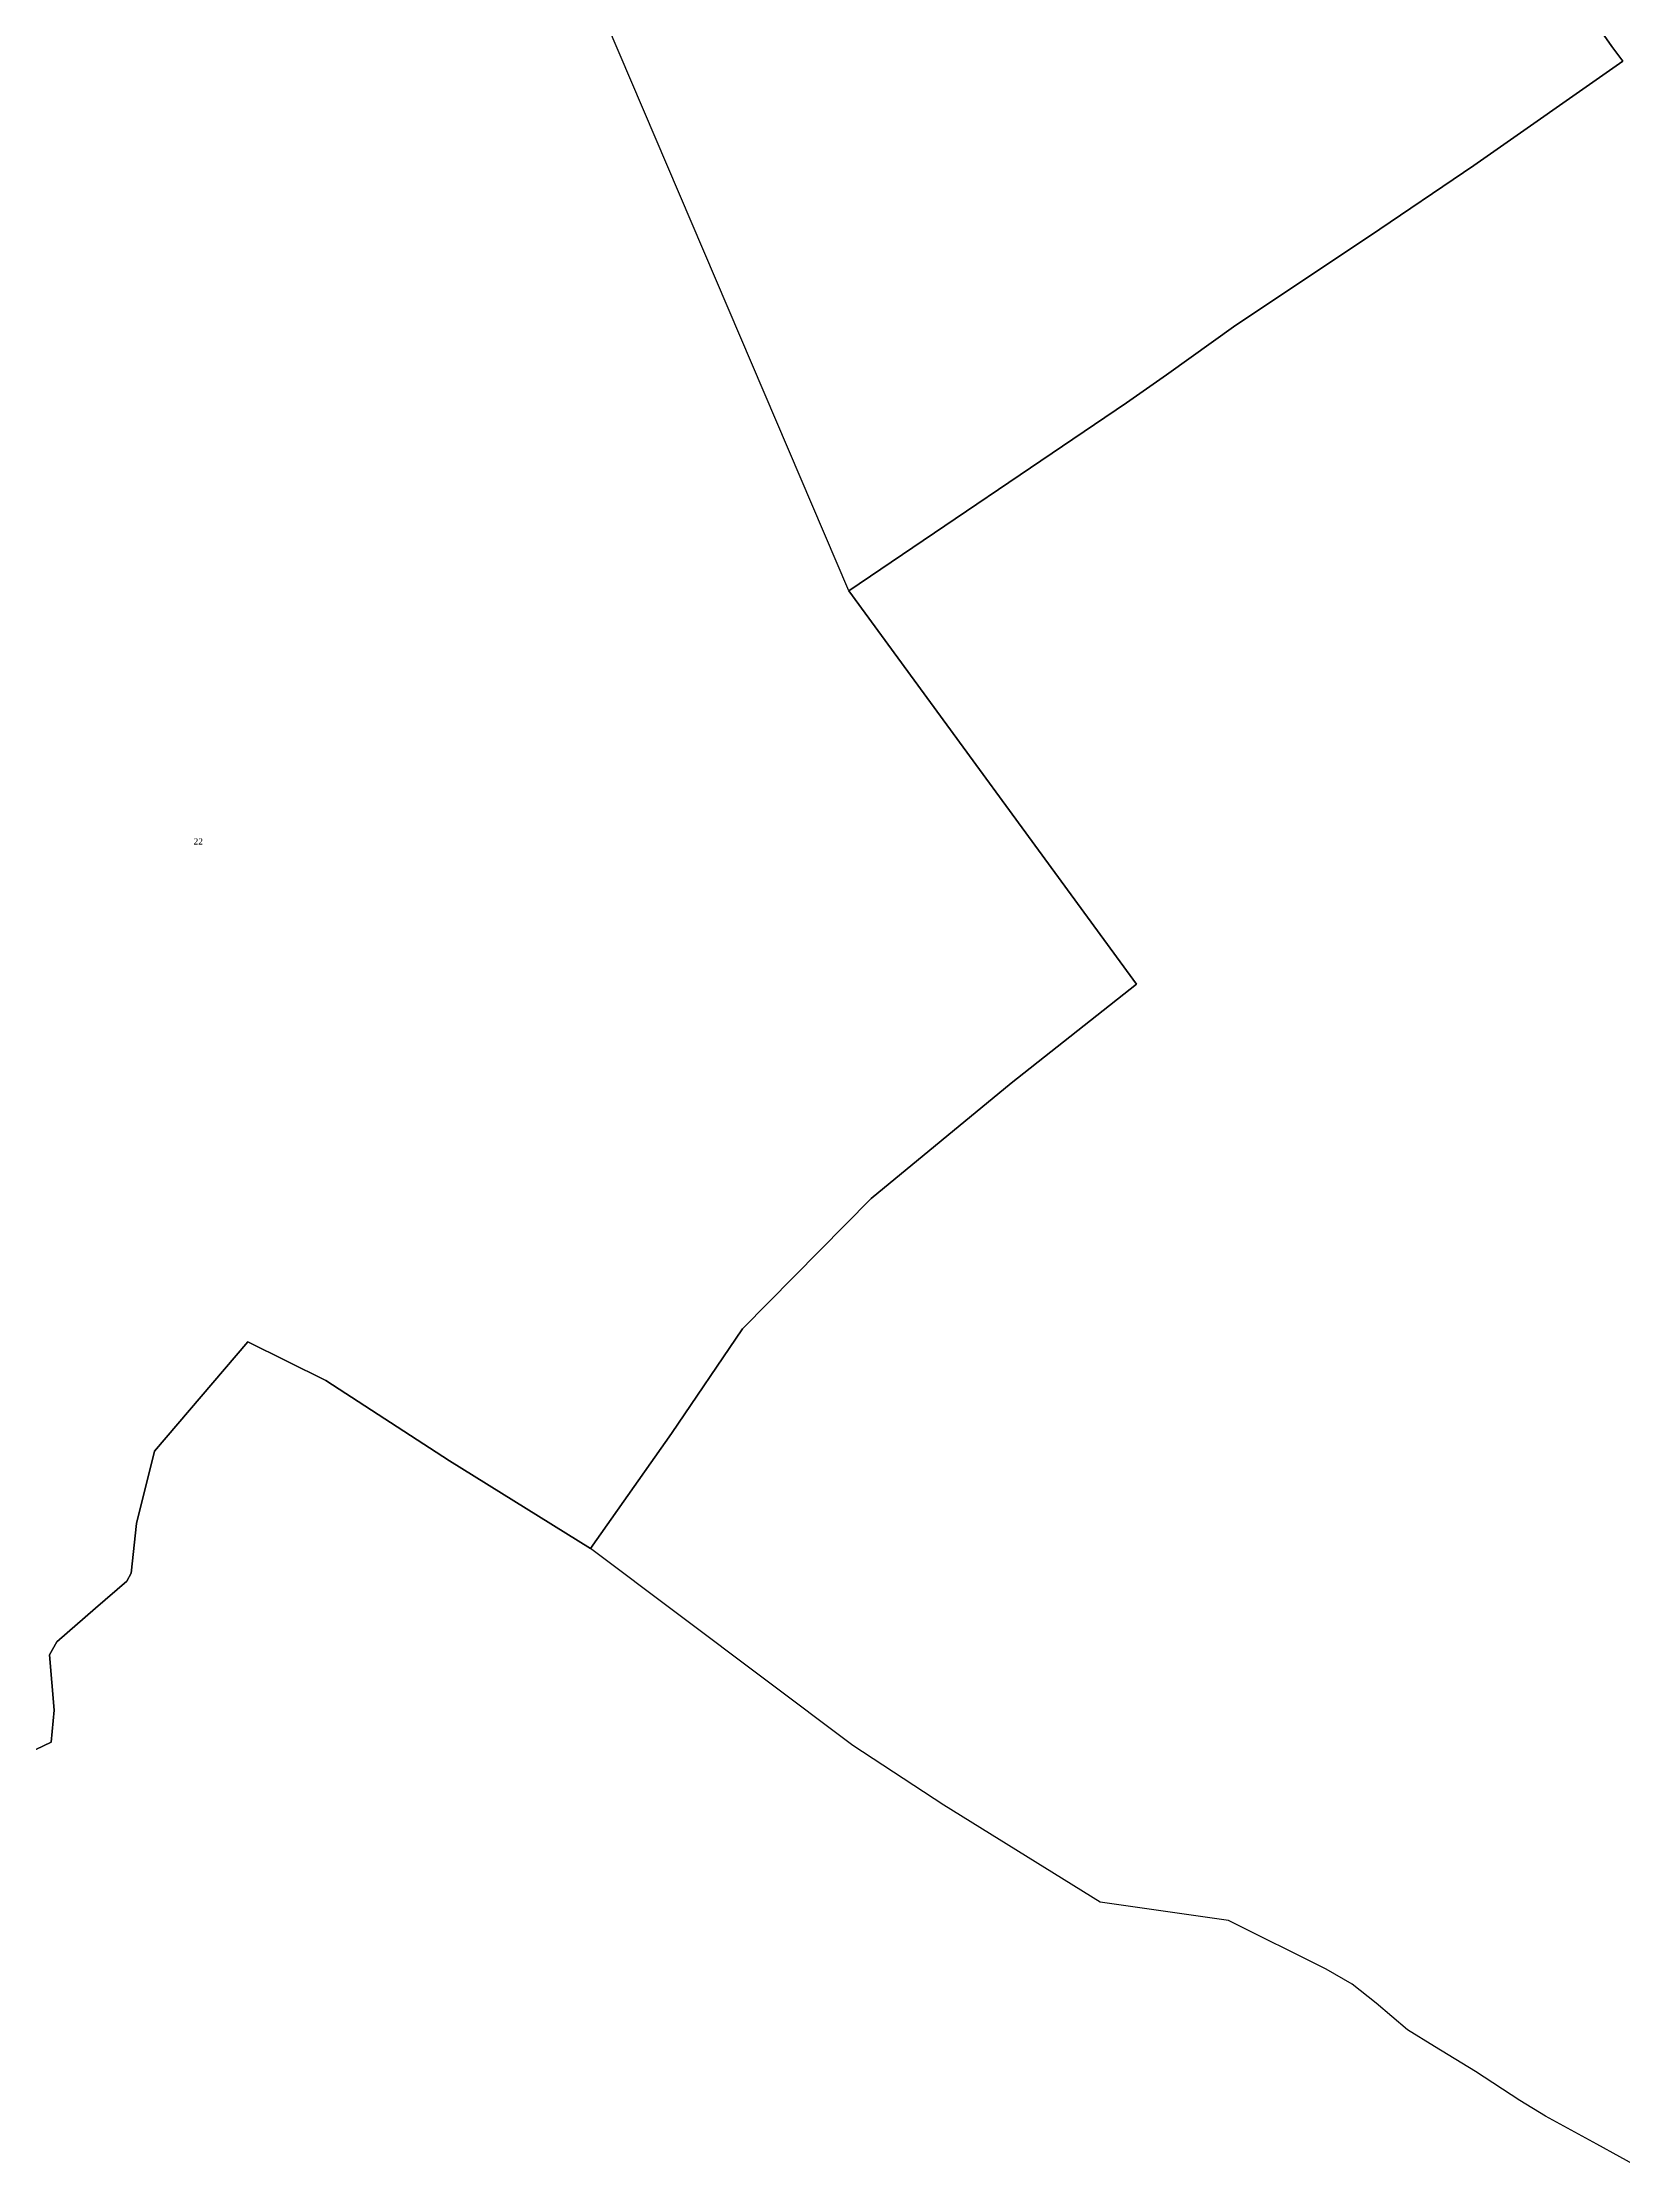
# Model space of a CAD drawing. Extents: x 1205702 to 1209329, y 6150197 to 6152796.
# Drawn here: x 1207611 to 1208120, y 6150507 to 6151192 of the extents above; entities that cross this region are included whole.
import ezdxf

# ---------------------------------------------------------------- set-up
doc = ezdxf.new("R2010")
doc.units = 0
doc.linetypes.add('CONTINU', pattern=[0])
for name, color, linetype in [('1LIEUDIT', 7, 'CONTINU'), ('1PARCELLE', 7, 'CONTINU'), ('1SECTION', 7, 'CONTINU'), ('1SUBDSECT', 7, 'CONTINU'), ('3PARCELLETEX', 7, 'CONTINU')]:
    doc.layers.add(name, color=color, linetype=linetype)
doc.styles.get("Standard").update_dxf_attribs({"font": 'Times New Roman'})

msp = doc.modelspace()

# ---------------------------------------------------------------- linework, layer by layer
at = {"layer": '1LIEUDIT'}
msp.add_lwpolyline([(1207603.7, 6150640.09), (1207613.37, 6150644.74), (1207614.29, 6150655.08), (1207612.88, 6150672.91), (1207615.24, 6150677.05), (1207627.63, 6150687.93), (1207637.75, 6150696.63), (1207639.2, 6150699.24), (1207640.87, 6150715.16), (1207646.67, 6150738.53), (1207676.76, 6150773.71), (1207701.88, 6150761.27), (1207741.7, 6150735.43), (1207787.13, 6150707.11), (1207813.31, 6150744.17), (1207836.14, 6150777.96), (1207877.67, 6150819.95), (1207922.76, 6150857.07), (1207963.16, 6150889.06), (1207870.43, 6151015.76), (1207959.96, 6151076.38), (1207972.8, 6151085.38), (1207995.19, 6151101.44), (1208038.22, 6151130.03), (1208071.81, 6151152.81), (1208119.9, 6151186.44), (1208116.33, 6151191.21), (1208107.43, 6151204.03)], dxfattribs=at)
at = {"layer": '1PARCELLE'}
for points in [[(1207603.7, 6150640.09), (1207613.37, 6150644.74), (1207614.29, 6150655.08), (1207612.88, 6150672.91), (1207615.24, 6150677.05), (1207627.63, 6150687.93), (1207637.75, 6150696.63), (1207639.2, 6150699.24), (1207640.87, 6150715.16), (1207646.67, 6150738.53), (1207676.76, 6150773.71), (1207701.88, 6150761.27), (1207741.7, 6150735.43), (1207787.13, 6150707.11), (1207813.31, 6150744.17), (1207836.14, 6150777.96), (1207877.67, 6150819.95), (1207922.76, 6150857.07), (1207963.16, 6150889.06), (1207870.43, 6151015.76), (1207870.43, 6151015.76), (1207683.57, 6151453.75)], [(1208107.43, 6151204.03), (1208116.33, 6151191.21), (1208119.9, 6151186.44), (1208071.81, 6151152.81), (1208038.22, 6151130.03), (1207995.19, 6151101.44), (1207972.8, 6151085.38), (1207959.96, 6151076.38), (1207870.43, 6151015.76), (1207870.43, 6151015.76), (1207683.57, 6151453.75)]]:
    msp.add_lwpolyline(points, dxfattribs=at)
at = {"layer": '1SECTION'}
msp.add_lwpolyline([(1208126.27, 6150507.01), (1208111.44, 6150515.11), (1208094.97, 6150524.18), (1208086.66, 6150529.28), (1208072.4, 6150538.55), (1208059.13, 6150546.6), (1208050.49, 6150552.02), (1208040.41, 6150560.56), (1208032.65, 6150566.7), (1208024.24, 6150571.54), (1207992.83, 6150587.29), (1207951.44, 6150593.11), (1207901.09, 6150624.44), (1207871.73, 6150643.64), (1207787.13, 6150707.11), (1207741.7, 6150735.43), (1207701.88, 6150761.27), (1207676.76, 6150773.71), (1207646.67, 6150738.53), (1207640.87, 6150715.16), (1207639.2, 6150699.24), (1207637.75, 6150696.63), (1207627.63, 6150687.93), (1207615.24, 6150677.05), (1207612.88, 6150672.91), (1207614.29, 6150655.08), (1207613.37, 6150644.74), (1207603.7, 6150640.09)], dxfattribs=at)
at = {"layer": '1SUBDSECT'}
msp.add_lwpolyline([(1208107.43, 6151204.03), (1208116.33, 6151191.21), (1208119.9, 6151186.44), (1208071.81, 6151152.81), (1208038.22, 6151130.03), (1207995.19, 6151101.44), (1207972.8, 6151085.38), (1207959.96, 6151076.38), (1207870.43, 6151015.76), (1207963.16, 6150889.06), (1207922.76, 6150857.07), (1207877.67, 6150819.95), (1207836.14, 6150777.96), (1207813.31, 6150744.17), (1207787.13, 6150707.11), (1207787.13, 6150707.11), (1207741.7, 6150735.43), (1207701.88, 6150761.27), (1207676.76, 6150773.71), (1207646.67, 6150738.53), (1207640.87, 6150715.16), (1207639.2, 6150699.24), (1207637.75, 6150696.63), (1207627.63, 6150687.93), (1207615.24, 6150677.05), (1207612.88, 6150672.91), (1207614.29, 6150655.08), (1207613.37, 6150644.74), (1207603.7, 6150640.09)], dxfattribs=at)

# ---------------------------------------------------------------- texts
at = {"layer": '3PARCELLETEX'}
msp.add_text('22', height=2, dxfattribs=at).set_placement((1207659.26, 6150934.01))

doc.saveas('drawing.dxf')
